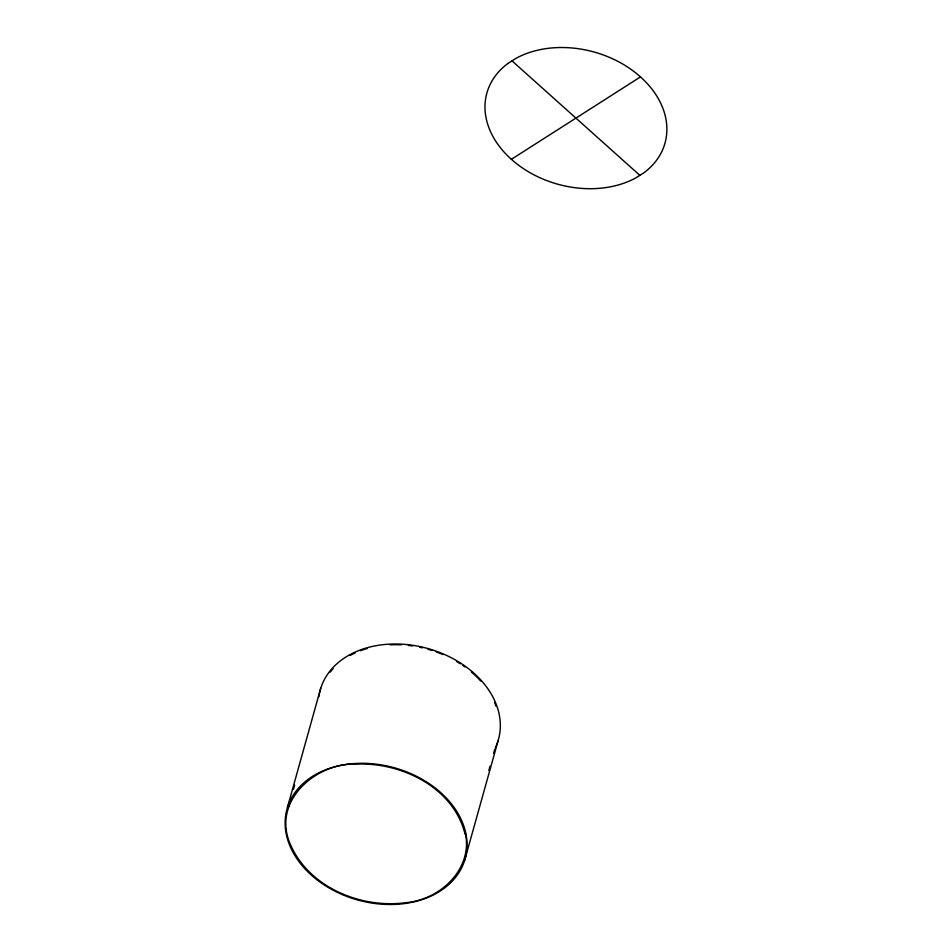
<?xml version="1.0" encoding="UTF-8"?>
<svg xmlns="http://www.w3.org/2000/svg" width="952" height="952" viewBox="0 0 952 952"><rect width="100%" height="100%" fill="white"/><g stroke="black" fill="none" stroke-linecap="round" stroke-linejoin="round"><path stroke-width="1.43" d="M287.397 807.582L320.705 688.284M288.682 806.427L289.872 802.167M293.442 789.375L294.632 785.114M465.064 834.226C453.688 787.625 401.911 762.278 356.81 764.087C316.659 762.326 272.558 800.12 289.503 842.318C307.425 886.931 360.475 908.97 406.207 902.639C440.336 899.664 473.001 868.986 465.397 833.036M488.84 770.466L490.03 766.205M493.6 753.425L494.79 749.164M464.707 860.192A92.463 68.603 15.6 0 0 349.42 764.004A92.463 68.603 15.6 0 0 314.1 877.482A92.463 68.603 15.6 0 0 464.707 860.192L498.051 740.906M507.963 63.475L516.079 58.298A92.475 68.615 15.6 0 1 640.47 76.898A92.475 68.615 15.6 0 1 643.933 172.776L635.781 177.917A92.475 68.615 15.6 0 1 511.379 159.317A92.475 68.615 15.6 0 1 507.928 63.439M511.343 159.341L640.517 76.874M512.021 60.88L639.827 175.335M318.896 696.709A92.463 68.603 15.6 0 1 428.84 648.8A92.463 68.603 15.6 0 1 495.409 747.594M330.273 672.088A91.547 67.925 15.6 0 1 333.129 668.697M350.193 655.44A91.547 67.925 15.6 0 1 355.203 652.929M360.487 650.728A91.547 67.925 15.6 0 1 367.448 648.443M390.13 644.825A91.547 67.925 15.6 0 1 401.304 644.849M408.36 645.42A91.547 67.925 15.6 0 1 412.597 645.98M419.653 647.229A91.547 67.925 15.6 0 1 422.462 647.848M428.031 649.288A91.547 67.925 15.6 0 1 432.16 650.525M436.242 651.918A91.547 67.925 15.6 0 1 442.918 654.548M456.805 661.604A91.547 67.925 15.6 0 1 460.363 663.806M462.672 665.353A91.547 67.925 15.6 0 1 464.933 666.936M471.371 671.969A91.547 67.925 15.6 0 1 480.831 681.168M494.552 702.433A91.547 67.925 15.6 0 1 496.004 706.158"/></g></svg>
